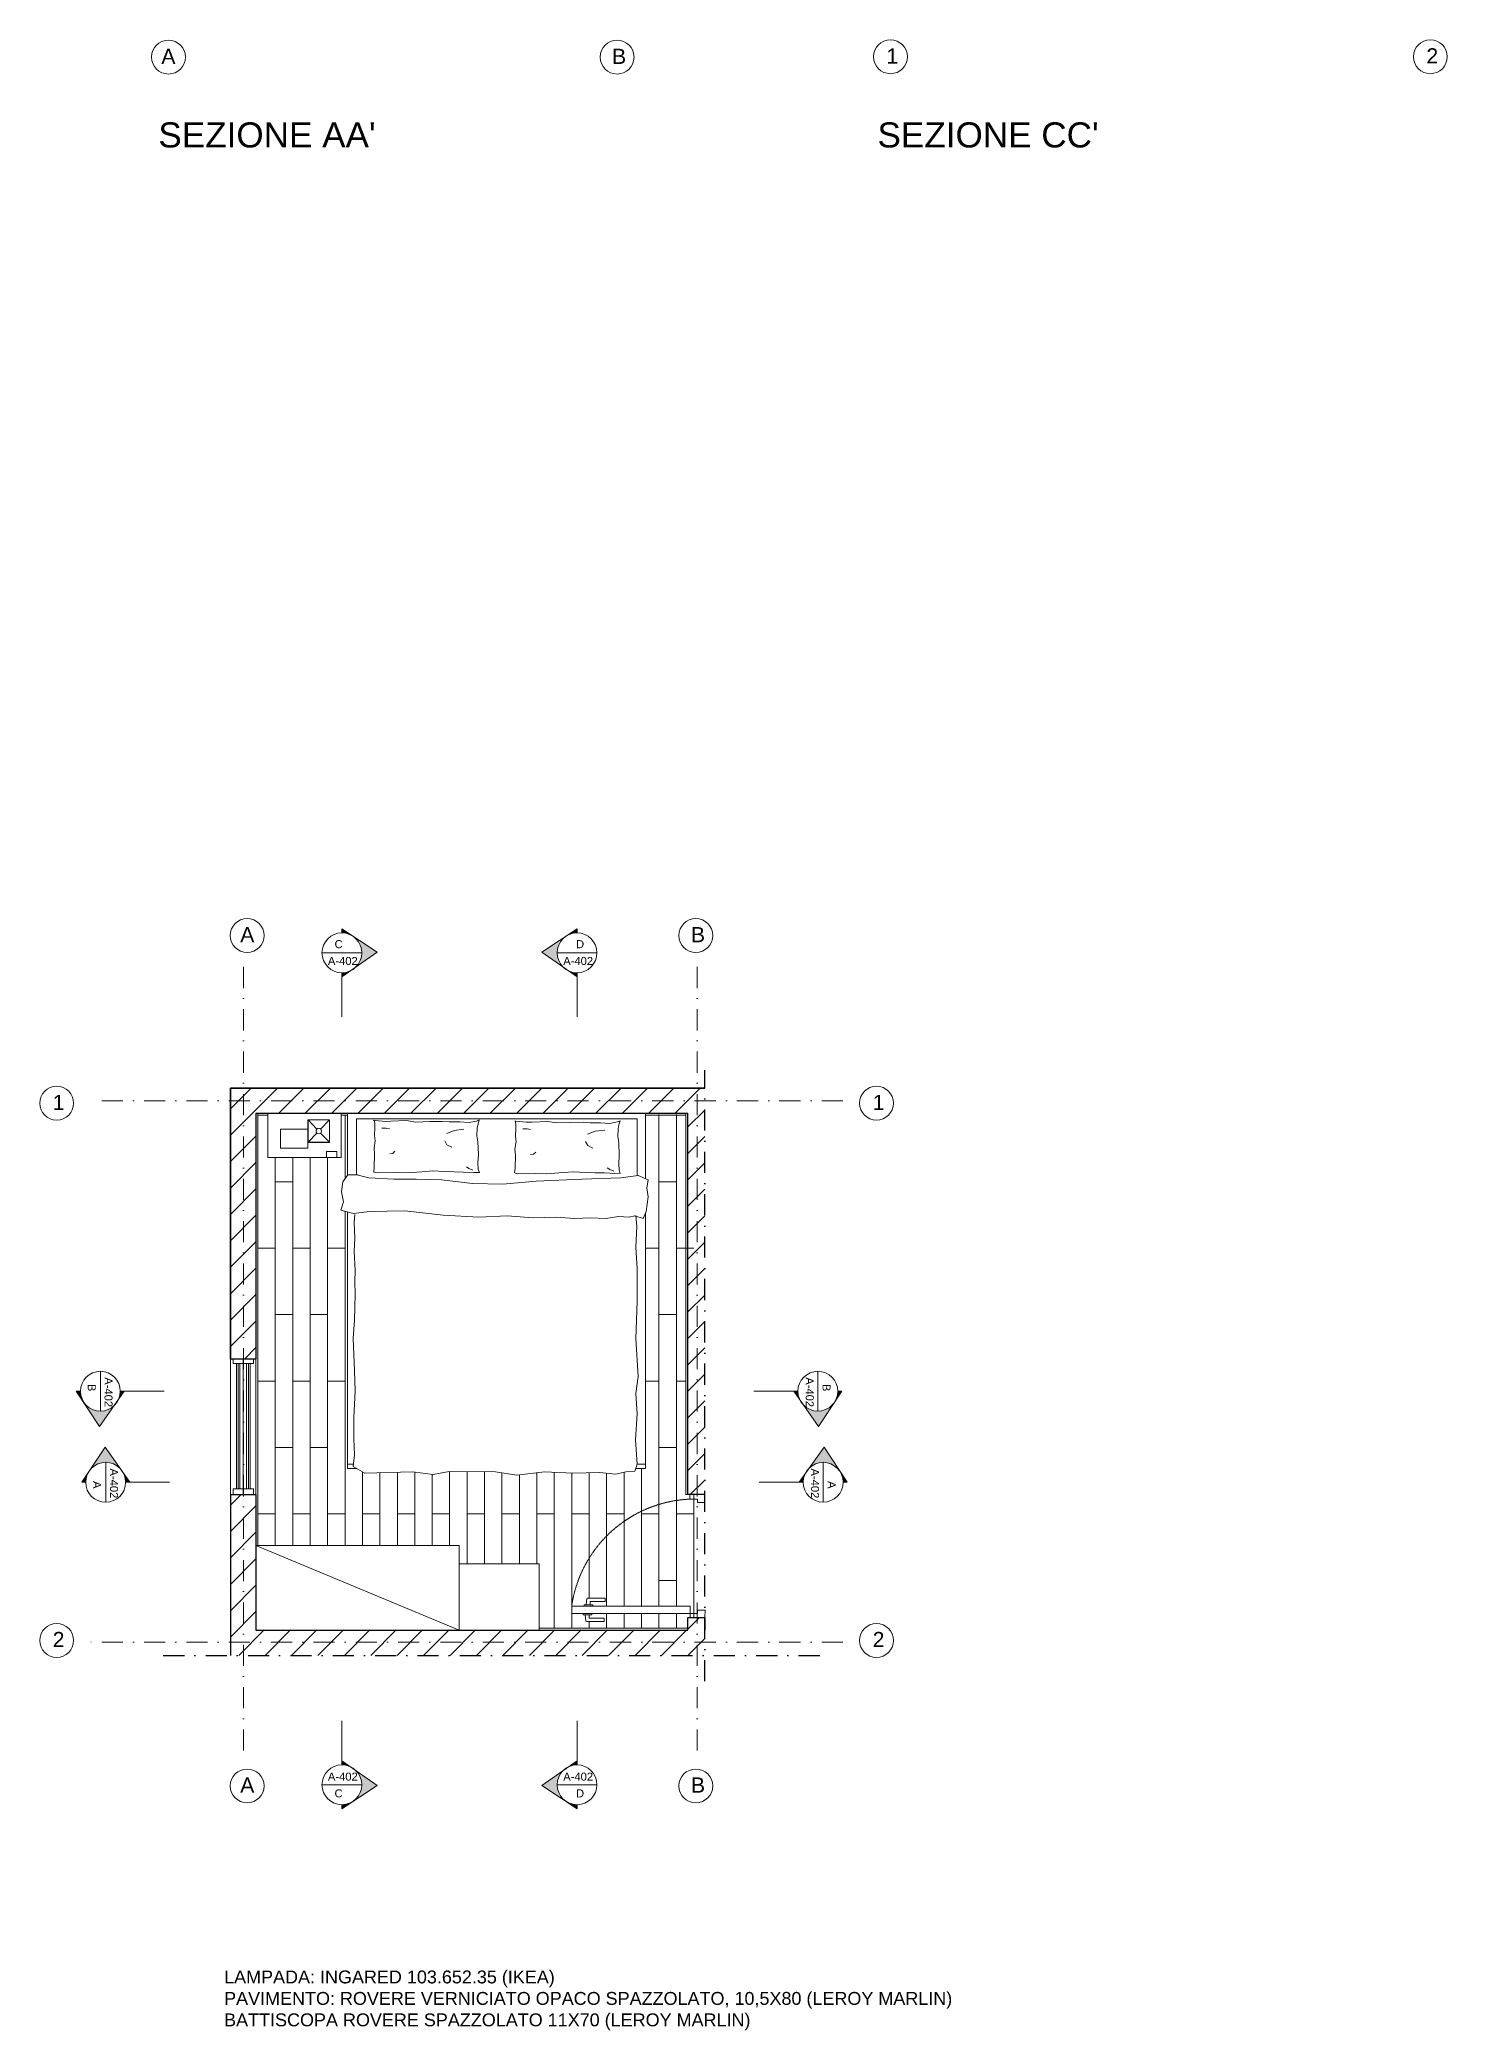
# Model space of a CAD drawing. Header units: centimetres. Extents: x 113170 to 115753, y 56736 to 59771.
# Drawn here: x 113170 to 114017, y 57012 to 58210 of the extents above; entities that cross this region are included whole.
import ezdxf

# ---------------------------------------------------------------- set-up
doc = ezdxf.new("R2010")
doc.units = ezdxf.units.CM
doc.header["$MEASUREMENT"] = 0
doc.linetypes.add('HIDDEN', pattern=[0.375, 0.25, -0.125])
doc.linetypes.add('TRATTOPUNTO', pattern=[25.4, 12.7, -6.35, 0, -6.35])
for name, color, linetype, lineweight in [('Arredi', 1, 'Continuous', 15), ('Dettagli', 5, 'Continuous', 5), ('finestre', 4, 'Continuous', 13), ('linee', 255, 'TRATTOPUNTO', 5), ('Muri esterni', 250, 'Continuous', 25), ('Pavimento', 3, 'Continuous', 5), ('porte', 4, 'Continuous', 13), ('punto tratto', 250, 'TRATTOPUNTO', 25), ('Quote', 2, 'Continuous', 18), ('simbologia', 2, 'Continuous', 5), ('testo', 2, 'Continuous', 5)]:
    doc.layers.add(name, color=color, linetype=linetype, lineweight=lineweight)
doc.layers.add('linee guida', color=6, linetype='Continuous', lineweight=18, plot=False)
doc.styles.get("Standard").update_dxf_attribs({"font": 'Arial.ttf'})

msp = doc.modelspace()

# ---------------------------------------------------------------- hatches: boundary and pattern name
at = {"layer": 'Dettagli'}
h = msp.add_hatch(color=256, dxfattribs=at)
h.dxf.hatch_style = 1
h.set_gradient(color1=(51, 51, 51), color2=(51, 51, 51), tint=1)
h.paths.add_polyline_path([(113351.9, 57674.7), (113351.9, 57672.3, -0.147001), (113358.5, 57670.3)])
h = msp.add_hatch(color=256, dxfattribs=at)
h.dxf.hatch_style = 1
h.set_gradient(color1=(51, 51, 51), color2=(51, 51, 51), tint=1)
h.paths.add_polyline_path([(113373.1, 57660.7), (113358.5, 57670.3, -0.251876), (113363.9, 57660.3, -0.19408), (113360.5, 57651.9)])
h = msp.add_hatch(color=256, dxfattribs=at)
h.dxf.hatch_style = 1
h.set_gradient(color1=(51, 51, 51), color2=(51, 51, 51), tint=1)
h.paths.add_polyline_path([(113481.5, 57660.3, -0.251876), (113486.9, 57670.3), (113472.4, 57660.7), (113484.9, 57651.9, -0.19408)])
h = msp.add_hatch(color=256, dxfattribs=at)
h.dxf.hatch_style = 1
h.set_gradient(color1=(51, 51, 51), color2=(51, 51, 51), tint=1)
h.paths.add_polyline_path([(113493.5, 57674.7), (113486.9, 57670.3, -0.147001), (113493.5, 57672.3)])
h = msp.add_hatch(color=256, dxfattribs=at)
h.dxf.hatch_style = 1
h.set_gradient(color1=(51, 51, 51), color2=(51, 51, 51), tint=1)
h.paths.add_polyline_path([(113356.8, 57649.3, -0.105717), (113351.9, 57648.2), (113351.9, 57645.8)])
h = msp.add_hatch(color=256, dxfattribs=at)
h.dxf.hatch_style = 1
h.set_gradient(color1=(51, 51, 51), color2=(51, 51, 51), tint=1)
h.paths.add_polyline_path([(113493.5, 57648.2, -0.105717), (113488.6, 57649.3), (113493.5, 57645.8)])
h = msp.add_hatch(dxfattribs=at)
h.set_pattern_fill('ANSI31', color=256, scale=90)
h.set_pattern_definition([(45, (-8.314, -328.383), (-7.9549513, 7.9549513), [])])
h.paths.add_polyline_path([(113570.4, 57334.2), (113570.4, 57578.9), (113284.8, 57578.9), (113284.8, 57415.8), (113300.2, 57415.8), (113300.2, 57563.6), (113560.2, 57563.6), (113560.2, 57334.2)])
h = msp.add_hatch(color=256, dxfattribs=at)
h.dxf.hatch_style = 1
h.set_gradient(color1=(51, 51, 51), color2=(51, 51, 51), tint=1)
h.paths.add_polyline_path([(113194.4, 57396.4), (113192, 57396.4), (113196.4, 57389.8, -0.147001)])
h = msp.add_hatch(color=256, dxfattribs=at)
h.dxf.hatch_style = 1
h.set_gradient(color1=(51, 51, 51), color2=(51, 51, 51), tint=1)
h.paths.add_polyline_path([(113214.8, 57387.8, -0.468877), (113196.4, 57389.8), (113206, 57375.2)])
h = msp.add_hatch(color=256, dxfattribs=at)
h.dxf.hatch_style = 1
h.set_gradient(color1=(51, 51, 51), color2=(51, 51, 51), tint=1)
h.paths.add_polyline_path([(113220.9, 57396.4), (113218.5, 57396.4, -0.105717), (113217.5, 57391.5)])
h = msp.add_hatch(color=256, dxfattribs=at)
h.dxf.hatch_style = 1
h.set_gradient(color1=(51, 51, 51), color2=(51, 51, 51), tint=1)
h.paths.add_polyline_path([(113627.5, 57391.5, -0.105717), (113626.4, 57396.4), (113624, 57396.4)])
h = msp.add_hatch(color=256, dxfattribs=at)
h.dxf.hatch_style = 1
h.set_gradient(color1=(51, 51, 51), color2=(51, 51, 51), tint=1)
h.paths.add_polyline_path([(113630.1, 57387.8), (113638.9, 57375.2), (113648.5, 57389.8, -0.468877)])
h = msp.add_hatch(color=256, dxfattribs=at)
h.dxf.hatch_style = 1
h.set_gradient(color1=(51, 51, 51), color2=(51, 51, 51), tint=1)
h.paths.add_polyline_path([(113652.9, 57396.4), (113650.5, 57396.4, -0.147001), (113648.5, 57389.8)])
h = msp.add_hatch(color=256, dxfattribs=at)
h.dxf.hatch_style = 1
h.set_gradient(color1=(51, 51, 51), color2=(51, 51, 51), tint=1)
h.paths.add_polyline_path([(113209.3, 57362.8), (113199.7, 57348.2, -0.468877), (113218.1, 57350.3)])
h = msp.add_hatch(color=256, dxfattribs=at)
h.dxf.hatch_style = 1
h.set_gradient(color1=(51, 51, 51), color2=(51, 51, 51), tint=1)
h.paths.add_polyline_path([(113642.2, 57362.8), (113633.4, 57350.3, -0.468877), (113651.8, 57348.2)])
h = msp.add_hatch(color=256, dxfattribs=at)
h.dxf.hatch_style = 1
h.set_gradient(color1=(51, 51, 51), color2=(51, 51, 51), tint=1)
h.paths.add_polyline_path([(113199.7, 57348.2), (113195.3, 57341.6), (113197.7, 57341.6, -0.147001)])
h = msp.add_hatch(color=256, dxfattribs=at)
h.dxf.hatch_style = 1
h.set_gradient(color1=(51, 51, 51), color2=(51, 51, 51), tint=1)
h.paths.add_polyline_path([(113220.7, 57346.5, -0.105717), (113221.8, 57341.6), (113224.2, 57341.6)])
h = msp.add_hatch(color=256, dxfattribs=at)
h.dxf.hatch_style = 1
h.set_gradient(color1=(51, 51, 51), color2=(51, 51, 51), tint=1)
h.paths.add_polyline_path([(113630.7, 57346.5), (113627.3, 57341.6), (113629.7, 57341.6, -0.105717)])
h = msp.add_hatch(color=256, dxfattribs=at)
h.dxf.hatch_style = 1
h.set_gradient(color1=(51, 51, 51), color2=(51, 51, 51), tint=1)
h.paths.add_polyline_path([(113651.8, 57348.2, -0.147001), (113653.8, 57341.6), (113656.2, 57341.6)])
h = msp.add_hatch(dxfattribs=at)
h.set_pattern_fill('ANSI31', color=256, scale=90)
h.set_pattern_definition([(45, (-8.314, -328.295), (-7.9549513, 7.9549513), [])])
h.paths.add_polyline_path([(113570.4, 57252.7), (113470.6, 57252.7), (113470.6, 57252.7), (113422.6, 57252.7), (113300.2, 57252.7), (113300.2, 57334.3), (113284.8, 57334.3), (113284.8, 57237.4), (113570.4, 57237.4)])
h = msp.add_hatch(dxfattribs=at)
h.set_pattern_fill('ANSI31', color=256, scale=89.8)
h.paths.add_polyline_path([(113570.4, 57260.2), (113560.2, 57260.2), (113560.2, 57252.6), (113570.4, 57252.6)])
h = msp.add_hatch(color=256, dxfattribs=at)
h.dxf.hatch_style = 1
h.set_gradient(color1=(51, 51, 51), color2=(51, 51, 51), tint=1)
h.paths.add_polyline_path([(113351.9, 57173.9), (113351.9, 57171.5, -0.105717), (113356.8, 57170.5)])
h = msp.add_hatch(color=256, dxfattribs=at)
h.dxf.hatch_style = 1
h.set_gradient(color1=(51, 51, 51), color2=(51, 51, 51), tint=1)
h.paths.add_polyline_path([(113493.5, 57173.9), (113488.6, 57170.5, -0.105717), (113493.5, 57171.5)])
h = msp.add_hatch(color=256, dxfattribs=at)
h.dxf.hatch_style = 1
h.set_gradient(color1=(51, 51, 51), color2=(51, 51, 51), tint=1)
h.paths.add_polyline_path([(113360.5, 57167.8, -0.19408), (113363.9, 57159.5, -0.251876), (113358.5, 57149.4), (113373.1, 57159)])
h = msp.add_hatch(color=256, dxfattribs=at)
h.dxf.hatch_style = 1
h.set_gradient(color1=(51, 51, 51), color2=(51, 51, 51), tint=1)
h.paths.add_polyline_path([(113481.5, 57159.5, -0.19408), (113484.9, 57167.8), (113472.4, 57159), (113486.9, 57149.4, -0.251876)])
h = msp.add_hatch(color=256, dxfattribs=at)
h.dxf.hatch_style = 1
h.set_gradient(color1=(51, 51, 51), color2=(51, 51, 51), tint=1)
h.paths.add_polyline_path([(113358.5, 57149.4, -0.147001), (113351.9, 57147.4), (113351.9, 57145)])
h = msp.add_hatch(color=256, dxfattribs=at)
h.dxf.hatch_style = 1
h.set_gradient(color1=(51, 51, 51), color2=(51, 51, 51), tint=1)
h.paths.add_polyline_path([(113493.5, 57147.4, -0.147001), (113486.9, 57149.4), (113493.5, 57145)])

# ---------------------------------------------------------------- linework, layer by layer
at = {"layer": 'Arredi'}
for p, q in [((113307.4, 57537.1), (113307.4, 57563.6)), ((113360.7, 57526.6), (113360.7, 57560.3)), ((113360.7, 57560.3), (113529.8, 57560.3)), ((113371.9, 57559.4), (113370.7, 57559.6)), ((113371.4, 57559.6), (113371.7, 57557.8)), ((113371.7, 57557.8), (113371.7, 57555.2)), ((113378.1, 57558.8), (113371.9, 57559.4)), ((113381.4, 57558.9), (113378.1, 57558.8)), ((113390.9, 57559.3), (113381.4, 57558.9)), ((113396.5, 57558.4), (113390.9, 57559.3)), ((113404.8, 57558.7), (113396.5, 57558.4)), ((113412.3, 57558.8), (113404.8, 57558.7)), ((113416.6, 57558.5), (113412.3, 57558.8)), ((113422.9, 57558.5), (113416.6, 57558.5)), ((113428.4, 57558.1), (113422.9, 57558.5)), ((113432.9, 57559), (113428.4, 57558.1)), ((113434.6, 57559.7), (113432.9, 57559)), ((113433.3, 57555), (113433.9, 57557.2)), ((113433.9, 57557.2), (113434.6, 57559.7)), ((113456.3, 57559.1), (113456.6, 57557.2)), ((113456.6, 57557.2), (113456.6, 57554.7)), ((113462.9, 57558.3), (113456.7, 57558.9)), ((113466.2, 57558.4), (113462.9, 57558.3)), ((113475.7, 57558.8), (113466.2, 57558.4)), ((113481.3, 57557.9), (113475.7, 57558.8)), ((113489.6, 57558.2), (113481.3, 57557.9)), ((113497.2, 57558.3), (113489.6, 57558.2)), ((113501.4, 57558), (113497.2, 57558.3)), ((113507.7, 57558), (113501.4, 57558)), ((113513.2, 57557.5), (113507.7, 57558)), ((113517.7, 57558.5), (113513.2, 57557.5)), ((113519.4, 57559.2), (113517.7, 57558.5)), ((113518.7, 57556.7), (113519.4, 57559.2)), ((113529.8, 57560.3), (113529.8, 57526.1)), ((113371.9, 57547.2), (113371.3, 57542.7)), ((113371.7, 57555.2), (113371.6, 57550.3)), ((113371.6, 57550.3), (113371.9, 57547.2)), ((113375.9, 57554.8), (113378.6, 57554.8)), ((113378.6, 57554.8), (113380.6, 57554.5)), ((113413.8, 57547.2), (113415.2, 57544.8)), ((113415.1, 57551.6), (113419.6, 57553.4)), ((113419.6, 57553.4), (113425.4, 57554.1)), ((113433.2, 57550.2), (113433.3, 57555)), ((113433.8, 57546.6), (113433.2, 57550.2)), ((113434.1, 57538.8), (113433.8, 57546.6)), ((113456.8, 57546.7), (113456.1, 57542.1)), ((113456.6, 57554.7), (113456.5, 57549.8)), ((113456.5, 57549.8), (113456.8, 57546.7)), ((113460.8, 57554.3), (113463.4, 57554.3)), ((113463.4, 57554.3), (113465.4, 57554)), ((113498.6, 57546.7), (113500, 57544.3)), ((113499.9, 57551.1), (113504.4, 57552.9)), ((113504.4, 57552.9), (113510.2, 57553.6)), ((113518.1, 57549.7), (113518.2, 57554.4)), ((113518.6, 57546.1), (113518.1, 57549.7)), ((113518.2, 57554.4), (113518.7, 57556.7)), ((113518.9, 57538.3), (113518.6, 57546.1)), ((113371.3, 57542.7), (113371.6, 57539)), ((113371.6, 57539), (113371.4, 57531.2)), ((113380.7, 57539.4), (113382.5, 57539.6)), ((113382.5, 57539.6), (113383.8, 57541)), ((113415.2, 57544.8), (113418.2, 57543.4)), ((113433.8, 57533.9), (113434.1, 57538.8)), ((113434, 57529.9), (113433.8, 57533.9)), ((113456.1, 57542.1), (113456.5, 57538.5)), ((113456.5, 57538.5), (113456.3, 57530.7)), ((113465.5, 57538.9), (113467.3, 57539.1)), ((113467.3, 57539.1), (113468.6, 57540.4)), ((113500, 57544.3), (113503, 57542.8)), ((113518.6, 57533.3), (113518.9, 57538.3)), ((113518.8, 57529.4), (113518.6, 57533.3)), ((113352.5, 57522.4), (113351.7, 57516.4)), ((113355.5, 57526.6), (113352.5, 57522.4)), ((113361.8, 57526.6), (113355.5, 57526.6)), ((113368.2, 57524.9), (113361, 57526.6)), ((113383.1, 57524.1), (113368.2, 57524.9)), ((113371.4, 57531.2), (113371.1, 57528.3)), ((113371.1, 57528.3), (113373.1, 57527.8)), ((113373.1, 57527.8), (113383.6, 57528)), ((113396.7, 57524.1), (113383.1, 57524.1)), ((113383.6, 57528), (113390.5, 57527.9)), ((113390.5, 57527.9), (113400.2, 57528.5)), ((113411.9, 57523.7), (113396.7, 57524.1)), ((113400.2, 57528.5), (113406.6, 57529)), ((113406.6, 57529), (113413.6, 57528.6)), ((113430.6, 57521.5), (113411.9, 57523.7)), ((113413.6, 57528.6), (113419.5, 57528.4)), ((113419.5, 57528.4), (113425.2, 57528.3)), ((113425.2, 57528.3), (113431.4, 57528.1)), ((113428.3, 57530.4), (113426.9, 57531.4)), ((113430.8, 57529.5), (113428.3, 57530.4)), ((113448.9, 57521.1), (113430.6, 57521.5)), ((113431.4, 57528.1), (113434.7, 57528)), ((113434.7, 57528), (113434, 57529.9)), ((113468.8, 57522.8), (113448.9, 57521.1)), ((113456.3, 57530.7), (113455.9, 57527.8)), ((113455.9, 57527.8), (113457.9, 57527.2)), ((113457.9, 57527.2), (113468.5, 57527.4)), ((113468.5, 57527.4), (113475.3, 57527.3)), ((113496.4, 57524.1), (113468.8, 57522.8)), ((113475.3, 57527.3), (113485, 57528)), ((113485, 57528), (113491.5, 57528.5)), ((113491.5, 57528.5), (113498.4, 57528.1)), ((113519.8, 57524.9), (113496.4, 57524.1)), ((113498.4, 57528.1), (113504.3, 57527.9)), ((113504.3, 57527.9), (113510, 57527.8)), ((113510, 57527.8), (113516.2, 57527.5)), ((113513.2, 57529.9), (113511.7, 57530.9)), ((113515.6, 57528.9), (113513.2, 57529.9)), ((113516.2, 57527.6), (113519.5, 57527.5)), ((113519.5, 57527.4), (113518.8, 57529.4)), ((113530.4, 57526.2), (113519.8, 57524.9)), ((113536.3, 57523.7), (113530.4, 57526.2)), ((113535.5, 57518.6), (113536.3, 57523.7)), ((113352.9, 57510.5), (113351.2, 57505.4)), ((113351.7, 57516.4), (113352.9, 57510.5)), ((113535.1, 57504.6), (113536.3, 57513.5)), ((113536.3, 57513.5), (113535.5, 57518.6)), ((113351.2, 57505.4), (113358.9, 57503.3)), ((113358.9, 57503.3), (113368.6, 57504.6)), ((113359.7, 57502.8), (113359.3, 57498.1)), ((113359.3, 57498.1), (113359.7, 57488.4)), ((113368.6, 57504.6), (113389.9, 57505)), ((113389.9, 57505), (113412.8, 57502.4)), ((113412.8, 57502.4), (113434.4, 57501.2)), ((113434.4, 57501.2), (113451.4, 57502)), ((113451.4, 57502), (113467.1, 57500.7)), ((113467.1, 57500.7), (113480.7, 57501.2)), ((113480.7, 57501.2), (113492.2, 57500.3)), ((113492.2, 57500.3), (113501.5, 57500.7)), ((113501.5, 57500.7), (113510.9, 57500.3)), ((113510.9, 57500.3), (113518.5, 57501.6)), ((113518.5, 57501.6), (113524.9, 57501.2)), ((113524.9, 57501.2), (113528.3, 57502)), ((113528.3, 57502), (113533.4, 57500.3)), ((113529.6, 57495.6), (113529, 57502.2)), ((113533.4, 57500.3), (113535.1, 57504.6)), ((113359.7, 57488.4), (113359.3, 57480.7)), ((113529, 57483.1), (113529.6, 57495.6)), ((113359.3, 57480.7), (113359.9, 57469.1)), ((113529.8, 57470.1), (113529, 57483.1)), ((113359.9, 57469.1), (113359.8, 57462.4)), ((113359.8, 57462.4), (113359.9, 57454.9)), ((113529.8, 57450.4), (113529.8, 57470.1)), ((113359.9, 57454.9), (113359.6, 57438.9)), ((113529, 57428.1), (113529.8, 57450.4)), ((113359.6, 57438.9), (113358.8, 57428.3)), ((113358.8, 57428.3), (113359.6, 57408.9)), ((113530.3, 57405.2), (113529, 57428.1)), ((113359.6, 57408.9), (113359.9, 57396.4)), ((113529, 57395.1), (113530.3, 57405.2)), ((113359.9, 57396.4), (113359.1, 57380.8)), ((113529.8, 57382.7), (113529, 57395.1)), ((113359.1, 57380.8), (113359.1, 57367.7)), ((113528.8, 57367.2), (113529.8, 57382.7)), ((113359.1, 57367.7), (113359.6, 57358.2)), ((113529.8, 57352.4), (113528.8, 57367.2)), ((113359.6, 57358.2), (113358.8, 57351)), ((113358.8, 57351), (113365.7, 57347)), ((113365.7, 57347), (113394.4, 57347.8)), ((113394.4, 57347.8), (113406.9, 57346.2)), ((113406.9, 57346.2), (113416.5, 57348.1)), ((113416.5, 57348.1), (113444.5, 57347.8)), ((113444.5, 57347.8), (113457.3, 57345.9)), ((113457.3, 57345.9), (113474, 57347.8)), ((113474, 57347.8), (113491, 57347)), ((113491, 57347), (113507, 57347.5)), ((113507, 57347.5), (113516.8, 57346.5)), ((113516.8, 57346.5), (113522.9, 57347.8)), ((113522.9, 57347.8), (113528.2, 57348.3)), ((113528.2, 57348.3), (113529.8, 57352.4))]:
    msp.add_line(p, q, dxfattribs=at)
at = {"layer": 'Arredi', "lineweight": 5}
for p, q in [((113351.5, 57563.6), (113351.5, 57537.1)), ((113355.2, 57526.2), (113355.2, 57563.8)), ((113534.7, 57563.8), (113534.7, 57524.3)), ((113307.4, 57537.1), (113351.5, 57537.1)), ((113355.2, 57349.8), (113355.2, 57504.3)), ((113534.7, 57503.8), (113534.7, 57349.8)), ((113355.2, 57352.4), (113359, 57352.4)), ((113361, 57349.8), (113355.2, 57349.8)), ((113534.7, 57349.8), (113528.8, 57349.8)), ((113529.8, 57352.4), (113534.7, 57352.4)), ((113300.2, 57303.6), (113422.6, 57252.6))]:
    msp.add_line(p, q, dxfattribs=at)
msp.add_lwpolyline([(113300.2, 57252.6), (113300.2, 57303.6), (113422.6, 57303.6), (113422.6, 57252.6)], dxfattribs=at)
at = {"layer": 'Arredi'}
msp.add_lwpolyline([(113422.6, 57292.6), (113422.6, 57252.6), (113470.6, 57252.6), (113470.6, 57292.6)], close=True, dxfattribs=at)
at = {"layer": 'Dettagli'}
for p, q in [((113331.6, 57559.7), (113336.8, 57554.2)), ((113339.1, 57554.2), (113344.4, 57559.7)), ((113331.6, 57546.3), (113336.8, 57551.8)), ((113339.1, 57551.8), (113344.4, 57546.3)), ((113500.8, 57259.8), (113500.8, 57260.1))]:
    msp.add_line(p, q, dxfattribs=at)
for points in [[(113344.5, 57559.8), (113331.5, 57559.8), (113331.5, 57546.1), (113344.5, 57546.1)], [(113344.4, 57559.7), (113331.6, 57559.7), (113331.6, 57546.3), (113344.4, 57546.3)], [(113331.4, 57542.8), (113314.9, 57542.8), (113314.9, 57554.1), (113331.4, 57554.1)], [(113348.8, 57537.1), (113342.6, 57537.1), (113342.6, 57540.8), (113348.8, 57540.8)]]:
    msp.add_lwpolyline(points, close=True, dxfattribs=at)
for points in [[(113499.3, 57271.5), (113498.9, 57267.8)], [(113499.8, 57271.9), (113510.4, 57271.9)], [(113510.4, 57269.9), (113501.7, 57269.9)], [(113510.4, 57271.9), (113510.4, 57269.9)], [(113510.4, 57271.9), (113510.4, 57269.9)], [(113497.2, 57262.6), (113497.2, 57261.9), (113502.4, 57261.9), (113502.4, 57262.6)], [(113497.2, 57262.6), (113502.4, 57262.6)], [(113497.8, 57267.1), (113497.8, 57267.8), (113503, 57267.8), (113503, 57267.1)], [(113497.8, 57267.1), (113503, 57267.1)], [(113498.7, 57258.2), (113498.3, 57261.9)], [(113499.3, 57257.8), (113509.9, 57257.8)], [(113500.8, 57260.1), (113500.8, 57261.9)], [(113509.9, 57259.8), (113500.8, 57259.8)], [(113501.4, 57269.6), (113501.4, 57267.8)], [(113509.9, 57257.8), (113509.9, 57259.8)], [(113509.9, 57257.8), (113509.9, 57259.8)]]:
    msp.add_lwpolyline(points, dxfattribs=at)
msp.add_circle((113338, 57553), 1.66, dxfattribs=at)
for points in [[(113499.3, 57271.5), (113499.4, 57271.7), (113499.6, 57271.9), (113499.8, 57271.9)], [(113501.4, 57269.6), (113501.4, 57269.7), (113501.5, 57269.9), (113501.7, 57269.9)], [(113498.7, 57258.2), (113498.7, 57258), (113499, 57257.8), (113499.3, 57257.8)]]:
    msp.add_open_spline(points, degree=3, dxfattribs=at)
at = {"layer": 'finestre', "lineweight": 5}
for p, q in [((113284.8, 57415.8), (113284.8, 57334.2)), ((113286.4, 57415.8), (113286.4, 57413)), ((113292.5, 57415.8), (113292.5, 57413)), ((113292.5, 57415.8), (113292.5, 57334.2)), ((113298.6, 57415.8), (113298.6, 57413)), ((113288.4, 57413), (113288.4, 57337.6)), ((113289.4, 57413), (113289.4, 57337.6)), ((113290.5, 57413), (113290.5, 57337.6)), ((113294.5, 57413), (113294.5, 57337.6)), ((113295.6, 57413), (113295.6, 57337.6)), ((113296.6, 57413), (113296.6, 57337.6)), ((113286.4, 57337.6), (113286.4, 57334.2)), ((113292.5, 57337.6), (113292.5, 57334.2))]:
    msp.add_line(p, q, dxfattribs=at)
at = {"layer": 'finestre', "lineweight": 5, "ltscale": 0.001}
for p, q in [((113292.5, 57413), (113286.4, 57413)), ((113298.6, 57413), (113292.5, 57413)), ((113292.5, 57337.6), (113286.4, 57337.6)), ((113298.6, 57337.6), (113292.5, 57337.6))]:
    msp.add_line(p, q, dxfattribs=at)
at = {"layer": 'finestre'}
for p, q in [((113292.5, 57337.6), (113292.5, 57334.2)), ((113298.6, 57337.6), (113298.6, 57334.2))]:
    msp.add_line(p, q, dxfattribs=at)
at = {"layer": 'linee'}
for p, q in [((113292.7, 57651.8), (113292.7, 57179.8)), ((113565.8, 57651.8), (113565.8, 57179.9)), ((113653.5, 57571.3), (113201.8, 57571.3)), ((113653.5, 57245.4), (113200.7, 57245.4))]:
    msp.add_line(p, q, dxfattribs=at)
at = {"layer": 'Muri esterni'}
for p, q in [((113284.8, 57415.8), (113284.8, 57578.9)), ((113284.8, 57578.9), (113570.4, 57578.9)), ((113560.2, 57563.6), (113300.2, 57563.6)), ((113300.2, 57563.6), (113300.2, 57415.8)), ((113560.2, 57334.2), (113560.2, 57563.6)), ((113300.2, 57415.8), (113284.8, 57415.8)), ((113284.8, 57334.2), (113300.2, 57334.2)), ((113284.8, 57334.2), (113284.8, 57237.3)), ((113300.2, 57334.2), (113300.2, 57252.6)), ((113570.4, 57334.2), (113560.2, 57334.2)), ((113560.2, 57252.6), (113560.2, 57260.2)), ((113560.2, 57252.6), (113560.2, 57260.2)), ((113560.2, 57260.2), (113570.5, 57260.2)), ((113570.5, 57260.2), (113570.4, 57252.6)), ((113300.2, 57252.6), (113560.2, 57252.6))]:
    msp.add_line(p, q, dxfattribs=at)
msp.add_lwpolyline([(113570.4, 57578.9), (113284.8, 57578.9), (113284.8, 57415.8)], dxfattribs=at)
at = {"layer": 'Pavimento'}
for p, q in [((113300.2, 57563.6), (113300.2, 57415.8)), ((113300.2, 57563.6), (113300.2, 57562.9)), ((113300.2, 57563.6), (113301.3, 57563.6)), ((113301.3, 57563.6), (113301.3, 57303.6)), ((113301.3, 57563.6), (113301.3, 57562.5)), ((113301.3, 57562.5), (113307.4, 57562.5)), ((113301.3, 57482.5), (113301.3, 57562.5)), ((113301.3, 57562.5), (113307.4, 57562.5)), ((113351.5, 57562.5), (113355.2, 57562.5)), ((113353.8, 57562.5), (113353.8, 57524.2)), ((113534.7, 57562.5), (113559.1, 57562.5)), ((113542.8, 57563), (113542.8, 57267)), ((113553.3, 57563), (113553.3, 57267)), ((113559.1, 57563.6), (113559.1, 57334.2)), ((113311.8, 57537.1), (113311.8, 57482.5)), ((113311.8, 57537.1), (113311.8, 57522.5)), ((113322.3, 57537.1), (113322.3, 57442.5)), ((113332.8, 57537.1), (113332.8, 57522.5)), ((113343.3, 57537.1), (113343.3, 57442.5)), ((113311.8, 57522.5), (113322.3, 57522.5)), ((113311.8, 57442.5), (113311.8, 57522.5)), ((113332.8, 57442.5), (113332.8, 57522.5)), ((113542.8, 57522.5), (113553.3, 57522.5)), ((113353.8, 57442.5), (113353.8, 57504.7)), ((113353.8, 57504.7), (113353.8, 57482.5)), ((113311.8, 57482.5), (113301.3, 57482.5)), ((113301.3, 57482.5), (113311.8, 57482.5)), ((113301.3, 57402.5), (113301.3, 57482.5)), ((113311.8, 57482.5), (113311.8, 57402.5)), ((113322.3, 57482.5), (113332.8, 57482.5)), ((113322.3, 57402.5), (113322.3, 57482.5)), ((113332.8, 57482.5), (113332.8, 57402.5)), ((113343.3, 57482.5), (113353.8, 57482.5)), ((113343.3, 57402.5), (113343.3, 57482.5)), ((113353.8, 57482.5), (113353.8, 57402.5)), ((113534.7, 57482.5), (113542.8, 57482.5)), ((113553.3, 57482.5), (113563.8, 57482.5)), ((113322.3, 57442.5), (113311.8, 57442.5)), ((113311.8, 57442.5), (113322.3, 57442.5)), ((113311.8, 57362.5), (113311.8, 57442.5)), ((113311.8, 57442.5), (113322.3, 57442.5)), ((113322.3, 57442.5), (113322.3, 57362.5)), ((113343.3, 57442.5), (113332.8, 57442.5)), ((113332.8, 57442.5), (113343.3, 57442.5)), ((113332.8, 57362.5), (113332.8, 57442.5)), ((113343.3, 57442.5), (113343.3, 57362.5)), ((113353.8, 57362.5), (113353.8, 57442.5)), ((113542.8, 57442.5), (113553.3, 57442.5)), ((113300.2, 57415.8), (113300.2, 57334.2)), ((113311.8, 57402.5), (113301.3, 57402.5)), ((113301.3, 57402.5), (113311.8, 57402.5)), ((113301.3, 57322.5), (113301.3, 57402.5)), ((113311.8, 57402.5), (113311.8, 57322.5)), ((113332.8, 57402.5), (113322.3, 57402.5)), ((113322.3, 57402.5), (113332.8, 57402.5)), ((113322.3, 57322.5), (113322.3, 57402.5)), ((113322.3, 57402.5), (113332.8, 57402.5)), ((113332.8, 57402.5), (113332.8, 57322.5)), ((113353.8, 57402.5), (113343.3, 57402.5)), ((113343.3, 57402.5), (113353.8, 57402.5)), ((113343.3, 57322.5), (113343.3, 57402.5)), ((113353.8, 57402.5), (113353.8, 57322.5)), ((113542.8, 57402.5), (113534.7, 57402.5)), ((113553.3, 57402.5), (113559.1, 57402.5)), ((113322.3, 57362.5), (113311.8, 57362.5)), ((113311.8, 57362.5), (113322.3, 57362.5)), ((113311.8, 57303.6), (113311.8, 57362.5)), ((113311.8, 57362.5), (113322.3, 57362.5)), ((113322.3, 57362.5), (113322.3, 57303.6)), ((113343.3, 57362.5), (113332.8, 57362.5)), ((113332.8, 57362.5), (113343.3, 57362.5)), ((113332.8, 57303.6), (113332.8, 57362.5)), ((113343.3, 57362.5), (113343.3, 57303.6)), ((113542.8, 57362.5), (113553.3, 57362.5)), ((113364.3, 57347.8), (113364.3, 57303.6)), ((113374.8, 57347.3), (113374.8, 57303.6)), ((113385.3, 57347.6), (113385.3, 57303.6)), ((113395.8, 57347.6), (113395.8, 57303.6)), ((113406.3, 57346.3), (113406.3, 57303.6)), ((113416.8, 57347.8), (113416.8, 57303.6)), ((113427.3, 57347.8), (113427.3, 57292.6)), ((113437.8, 57347.8), (113437.8, 57292.6)), ((113448.3, 57347.2), (113448.3, 57292.6)), ((113458.8, 57346.1), (113458.8, 57292.6)), ((113469.3, 57347.3), (113469.3, 57292.6)), ((113479.8, 57347.5), (113479.8, 57253.7)), ((113490.3, 57347), (113490.3, 57253.7)), ((113500.8, 57347.3), (113500.8, 57271.9)), ((113511.3, 57347.1), (113511.3, 57267)), ((113521.8, 57347.6), (113521.8, 57267)), ((113529.8, 57352.4), (113529.8, 57352.4)), ((113532.3, 57349.8), (113532.3, 57267)), ((113560.2, 57334.2), (113559.1, 57334.2)), ((113563.8, 57334.2), (113563.8, 57260.2)), ((113311.8, 57322.5), (113301.3, 57322.5)), ((113301.3, 57322.5), (113311.8, 57322.5)), ((113301.3, 57303.6), (113301.3, 57322.5)), ((113311.8, 57322.5), (113311.8, 57303.6)), ((113332.8, 57322.5), (113322.3, 57322.5)), ((113322.3, 57322.5), (113332.8, 57322.5)), ((113322.3, 57303.6), (113322.3, 57322.5)), ((113322.3, 57322.5), (113332.8, 57322.5)), ((113332.8, 57322.5), (113332.8, 57303.6)), ((113353.8, 57322.5), (113343.3, 57322.5)), ((113343.3, 57322.5), (113353.8, 57322.5)), ((113343.3, 57303.6), (113343.3, 57322.5)), ((113343.3, 57322.5), (113353.8, 57322.5)), ((113353.8, 57322.5), (113353.8, 57303.6)), ((113364.3, 57322.5), (113374.8, 57322.5)), ((113385.3, 57322.5), (113395.8, 57322.5)), ((113406.3, 57322.5), (113416.8, 57322.5)), ((113427.3, 57322.5), (113437.8, 57322.5)), ((113448.3, 57322.5), (113458.8, 57322.5)), ((113469.3, 57322.5), (113479.8, 57322.5)), ((113490.3, 57322.5), (113500.8, 57322.5)), ((113511.3, 57322.5), (113521.8, 57322.5)), ((113532.3, 57322.5), (113542.8, 57322.5)), ((113553.3, 57322.5), (113563.8, 57322.5)), ((113563.8, 57322.5), (113553.3, 57322.5)), ((113542.8, 57282.5), (113553.3, 57282.5)), ((113500.8, 57267.1), (113500.8, 57267.1)), ((113500.8, 57257.8), (113500.8, 57253.7)), ((113511.3, 57262.6), (113511.3, 57253.7)), ((113521.8, 57262.6), (113521.8, 57253.7)), ((113532.3, 57262.6), (113532.3, 57253.7)), ((113542.8, 57262.6), (113542.8, 57253.7)), ((113553.3, 57262.6), (113553.3, 57253.7)), ((113470.6, 57253.7), (113560.2, 57253.7)), ((113490.3, 57252.6), (113490.3, 57252.6))]:
    msp.add_line(p, q, dxfattribs=at)
at = {"layer": 'Pavimento', "lineweight": 5}
msp.add_lwpolyline([(113570.4, 57334.2), (113560.2, 57334.2)], dxfattribs=at)
at = {"layer": 'porte', "lineweight": 0}
for p, q in [((113561.5, 57331.5), (113561.5, 57334.2)), ((113561.5, 57334.2), (113570.4, 57334.2)), ((113566, 57329.5), (113566, 57331.5)), ((113570.4, 57334.2), (113570.5, 57329.5)), ((113570.5, 57329.5), (113566, 57329.5)), ((113566.1, 57262.6), (113561.6, 57262.6)), ((113561.6, 57262.6), (113561.6, 57260.2)), ((113570.6, 57264.6), (113566.1, 57264.6)), ((113566.1, 57264.6), (113566.1, 57262.6)), ((113570.5, 57260.2), (113570.6, 57264.6))]:
    msp.add_line(p, q, dxfattribs=at)
at = {"layer": 'porte'}
msp.add_lwpolyline([(113490.3, 57262.6), (113561.6, 57262.6), (113561.6, 57267), (113490.3, 57267.1)], close=True, dxfattribs=at)
at = {"layer": 'porte', "linetype": 'HIDDEN', "lineweight": 0}
msp.add_arc((113564.7, 57256.3), 75.2, 88.9744, 171.7864, dxfattribs=at)
at = {"layer": 'punto tratto', "linetype": 'TRATTOPUNTO'}
for p, q in [((113570.4, 57221.8), (113570.4, 57589.6)), ((113244.4, 57237.3), (113639.8, 57237.3))]:
    msp.add_line(p, q, dxfattribs=at)
at = {"layer": 'Quote'}
for centre in [(113247.5, 58199.5), (113517.6, 58199.5), (113682.2, 58199.7), (113294.9, 57670.7), (113565, 57670.7), (113180.2, 57569.8), (113673.8, 57569.8), (113180.2, 57246.4), (113673.8, 57246.4), (113294.9, 57158.8), (113565, 57158.8)]:
    msp.add_circle(centre, 10.2, dxfattribs=at)
at = {"layer": 'Quote', "color": 2}
msp.add_circle((114007.3, 58199.7), 10.2, dxfattribs=at)
at = {"layer": 'simbologia'}
for p, q in [((113351.9, 57672.3), (113351.9, 57674.7)), ((113351.9, 57674.7), (113373.1, 57660.7)), ((113493.5, 57674.7), (113472.4, 57660.7)), ((113493.5, 57672.3), (113493.5, 57674.7)), ((113363.9, 57660.3), (113339.8, 57660.3)), ((113351.9, 57645.8), (113373.1, 57660.7)), ((113493.5, 57645.8), (113472.4, 57660.7)), ((113481.5, 57660.3), (113505.6, 57660.3)), ((113351.9, 57648.2), (113351.9, 57645.8)), ((113351.9, 57645.8), (113351.9, 57621.7)), ((113493.5, 57648.2), (113493.5, 57645.8)), ((113493.5, 57645.8), (113493.5, 57621.7)), ((113206.5, 57384.4), (113206.5, 57408.5)), ((113638.5, 57384.4), (113638.5, 57408.5)), ((113194.4, 57396.4), (113192, 57396.4)), ((113192, 57396.4), (113206, 57375.2)), ((113220.9, 57396.4), (113206, 57375.2)), ((113218.5, 57396.4), (113220.9, 57396.4)), ((113220.9, 57396.4), (113245, 57396.4)), ((113624, 57396.4), (113600, 57396.4)), ((113626.4, 57396.4), (113624, 57396.4)), ((113624, 57396.4), (113638.9, 57375.2)), ((113652.9, 57396.4), (113638.9, 57375.2)), ((113650.5, 57396.4), (113652.9, 57396.4)), ((113195.3, 57341.6), (113209.3, 57362.8)), ((113224.2, 57341.6), (113209.3, 57362.8)), ((113209.7, 57353.6), (113209.7, 57329.6)), ((113627.3, 57341.6), (113642.2, 57362.8)), ((113641.7, 57353.6), (113641.7, 57329.6)), ((113656.2, 57341.6), (113642.2, 57362.8)), ((113197.7, 57341.6), (113195.3, 57341.6)), ((113221.8, 57341.6), (113224.2, 57341.6)), ((113224.2, 57341.6), (113248.2, 57341.6)), ((113627.3, 57341.6), (113603.2, 57341.6)), ((113629.7, 57341.6), (113627.3, 57341.6)), ((113653.8, 57341.6), (113656.2, 57341.6)), ((113351.9, 57173.9), (113351.9, 57198)), ((113493.5, 57173.9), (113493.5, 57198)), ((113351.9, 57171.5), (113351.9, 57173.9)), ((113351.9, 57173.9), (113373.1, 57159)), ((113493.5, 57173.9), (113472.4, 57159)), ((113493.5, 57171.5), (113493.5, 57173.9)), ((113363.9, 57159.5), (113339.8, 57159.5)), ((113351.9, 57145), (113373.1, 57159)), ((113493.5, 57145), (113472.4, 57159)), ((113481.5, 57159.5), (113505.6, 57159.5)), ((113351.9, 57147.4), (113351.9, 57145)), ((113493.5, 57147.4), (113493.5, 57145))]:
    msp.add_line(p, q, dxfattribs=at)
for centre in [(113351.9, 57660.3), (113493.5, 57660.3), (113206.5, 57396.4), (113638.5, 57396.4), (113209.7, 57341.6), (113641.7, 57341.6), (113351.9, 57159.5), (113493.5, 57159.5)]:
    msp.add_circle(centre, 12, dxfattribs=at)

# ---------------------------------------------------------------- texts
at = {"layer": 'linee guida', "insert": (113281, 57047.7), "char_height": 7.748, "attachment_point": 1}
msp.add_mtext_dynamic_manual_height_columns('LAMPADA: INGARED 103.652.35 (IKEA)\\PPAVIMENTO: ROVERE VERNICIATO OPACO SPAZZOLATO, 10,5X80 (LEROY MARLIN)\\PBATTISCOPA ROVERE SPAZZOLATO 11X70 (LEROY MARLIN)', width=1158.851, gutter_width=1, heights=[0], dxfattribs=at)
at = {"layer": 'Quote', "char_height": 9.12, "attachment_point": 1}
for s, insert in [('A', (113243.2, 58204.5)), ('B', (113514.6, 58204.5)), ('2', (114004.9, 58204.8)), ('A', (113290.7, 57675.8)), ('B', (113562.1, 57675.8)), ('1', (113177.8, 57574.8)), ('1', (113671.5, 57574.8)), ('2', (113177.8, 57251.5)), ('2', (113671.5, 57251.5)), ('A', (113290.7, 57163.9)), ('B', (113562.1, 57163.9))]:
    msp.add_mtext_dynamic_manual_height_columns(s, width=58.855, gutter_width=1, heights=[0], dxfattribs=dict(at, insert=insert))
at = {"layer": 'simbologia'}
for s, p in [('C', (113347.5, 57663.1)), ('D', (113492.9, 57663.1)), ('A-402', (113343.5, 57653)), ('A-402', (113485.2, 57653)), ('A-402', (113343.5, 57162)), ('A-402', (113485.2, 57162)), ('C', (113347.5, 57151.9)), ('D', (113492.9, 57151.9))]:
    msp.add_text(s, height=4.82, dxfattribs=at).set_placement(p)
for s, p in [('A-402', (113209, 57404.8)), ('A-402', (113631.2, 57404.8)), ('B', (113198.9, 57400.8)), ('B', (113641.3, 57400.8)), ('A', (113202.1, 57342.3)), ('A-402', (113212.3, 57349.9)), ('A-402', (113634.4, 57349.9)), ('A', (113644.5, 57342.3))]:
    msp.add_text(s, height=4.82, rotation=270, dxfattribs=at).set_placement(p)
at = {"layer": 'testo', "attachment_point": 1}
for s, width, insert, char_height in [('1', 58.855, (113679.8, 58204.7), 9.12), ("SEZIONE AA'", 535.179, (113241.4, 58160.2), 15.129), ("SEZIONE CC'", 535.179, (113674.4, 58160.2), 15.129)]:
    msp.add_mtext_dynamic_manual_height_columns(s, width=width, gutter_width=1, heights=[0], dxfattribs=dict(at, insert=insert, char_height=char_height))

doc.saveas('drawing.dxf')
